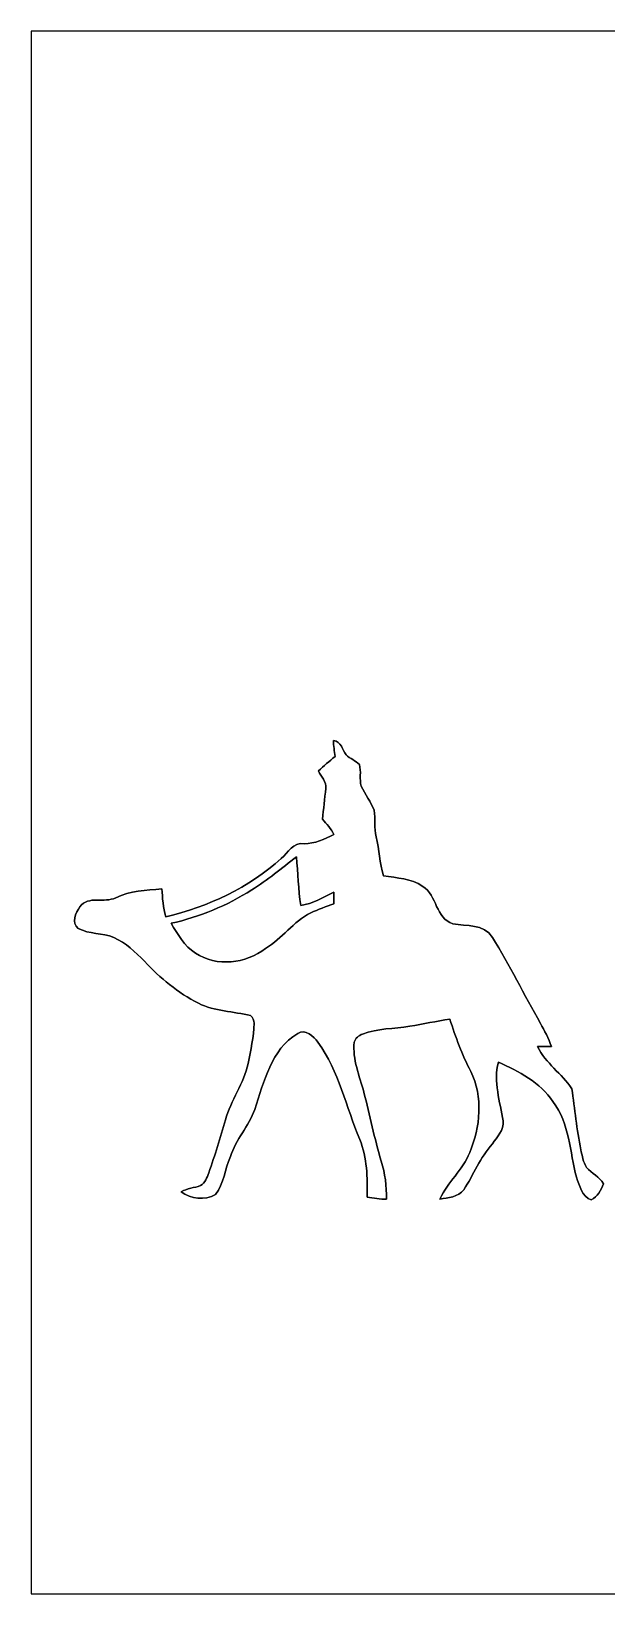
# Model space of a CAD drawing. Header units: centimetres. Extents: x -16.8 to 16.8, y -16.7 to 16.7.
# Drawn here: x -16.77 to -4.49, y -16.67 to 16.67 of the extents above; entities that cross this region are included whole.
import ezdxf

# ---------------------------------------------------------------- set-up
doc = ezdxf.new("R2010")
doc.units = ezdxf.units.CM
doc.header["$MEASUREMENT"] = 0
doc.layers.add('Layer 1', color=7, linetype='Continuous')

msp = doc.modelspace()

# ---------------------------------------------------------------- linework, layer by layer
at = {"layer": 'Layer 1', "color": 7}
for points, knots in [([(-16.77458, 16.66875), (-16.77458, 16.66875), (16.77458, 16.66875), (16.77458, 16.66875), (16.77458, 16.66875), (16.77458, 16.66875), (16.77458, -16.66875), (16.77458, -16.66875), (16.77458, -16.66875), (16.77458, -16.66875), (-16.77458, -16.66875), (-16.77458, -16.66875), (-16.77458, -16.66875), (-16.77458, -16.66875), (-16.77458, 16.66875), (-16.77458, 16.66875), (-16.77458, 16.66875), (-16.77458, 16.66875), (-16.77458, 16.66875), (-16.77458, 16.66875)], [0, 0, 0, 0, 0.16666667, 0.16666667, 0.16666667, 0.16666667, 0.33333333, 0.33333333, 0.33333333, 0.33333333, 0.5, 0.5, 0.5, 0.5, 0.66666667, 0.66666667, 0.66666667, 0.66666667, 1, 1, 1, 1]), ([(-10.32545, 1.53458), (-10.32193, 1.42064), (-10.30499, 1.30739), (-10.28947, 1.19451), (-10.28947, 1.19451), (-10.41153, 1.09502), (-10.53536, 0.99695), (-10.64683, 0.88583), (-10.64683, 0.88583), (-10.59251, 0.76518), (-10.46939, 0.65652), (-10.48985, 0.51329), (-10.48985, 0.51329), (-10.50854, 0.29316), (-10.53853, 0.07444), (-10.5604, -0.1457), (-10.5604, -0.1457), (-10.46833, -0.24518), (-10.37484, -0.34502), (-10.31346, -0.46849), (-10.31346, -0.46849), (-10.51278, -0.57256), (-10.72268, -0.66604), (-10.95269, -0.66675), (-10.95269, -0.66675), (-11.18447, -0.63006), (-11.29418, -0.85302), (-11.43847, -0.97966), (-11.43847, -0.97966), (-12.13062, -1.60267), (-12.99563, -2.01401), (-13.89944, -2.2225), (-13.89944, -2.2225), (-13.96718, -2.03094), (-13.96965, -1.82563), (-13.99011, -1.62595), (-13.99011, -1.62595), (-14.32101, -1.66652), (-14.66885, -1.65982), (-14.97048, -1.82139), (-14.97048, -1.82139), (-15.21213, -1.9364), (-15.55609, -1.76636), (-15.73495, -2.01048), (-15.73495, -2.01048), (-15.82667, -2.1336), (-15.92474, -2.35973), (-15.77375, -2.47227), (-15.77375, -2.47227), (-15.54092, -2.60279), (-15.25411, -2.5594), (-15.01281, -2.66771), (-15.01281, -2.66771), (-14.75669, -2.7813), (-14.55138, -2.97744), (-14.35806, -3.175), (-14.35806, -3.175), (-14.02468, -3.5306), (-13.64368, -3.84986), (-13.20624, -4.06929), (-13.20624, -4.06929), (-12.86016, -4.24427), (-12.46117, -4.24251), (-12.09181, -4.33282), (-12.09181, -4.33282), (-12.04383, -4.37162), (-12.01526, -4.43442), (-12.01702, -4.49651), (-12.01702, -4.49651), (-12.02761, -4.78649), (-12.08828, -5.07224), (-12.14402, -5.35658), (-12.14402, -5.35658), (-12.24033, -5.78273), (-12.50879, -6.1401), (-12.63015, -6.55708), (-12.63015, -6.55708), (-12.73845, -6.93632), (-12.85558, -7.31379), (-12.98363, -7.68703), (-12.98363, -7.68703), (-13.0242, -7.78581), (-13.06336, -7.90222), (-13.16002, -7.96043), (-13.16002, -7.96043), (-13.29725, -8.0077), (-13.44577, -8.02005), (-13.57524, -8.09096), (-13.57524, -8.09096), (-13.37063, -8.25288), (-13.07112, -8.28111), (-12.84217, -8.15058), (-12.84217, -8.15058), (-12.65943, -7.9181), (-12.64708, -7.60483), (-12.52255, -7.34307), (-12.52255, -7.34307), (-12.41002, -6.97759), (-12.13238, -6.69396), (-12.00609, -6.33554), (-12.00609, -6.33554), (-11.80394, -5.75134), (-11.66107, -5.05636), (-11.08851, -4.71487), (-11.08851, -4.71487), (-10.92694, -4.60904), (-10.74843, -4.77626), (-10.65565, -4.90149), (-10.65565, -4.90149), (-10.20833, -5.52027), (-10.05734, -6.28333), (-9.76171, -6.97406), (-9.76171, -6.97406), (-9.61143, -7.36882), (-9.59344, -7.79321), (-9.60614, -8.2102), (-9.60614, -8.2102), (-9.4682, -8.2296), (-9.32956, -8.25147), (-9.18986, -8.25147), (-9.18986, -8.25147), (-9.19551, -7.97631), (-9.21808, -7.69937), (-9.30663, -7.43691), (-9.30663, -7.43691), (-9.45303, -6.9536), (-9.54476, -6.45619), (-9.67599, -5.969), (-9.67599, -5.969), (-9.77053, -5.61763), (-9.92046, -5.27121), (-9.88342, -4.89903), (-9.88342, -4.89903), (-9.85943, -4.81436), (-9.78323, -4.75827), (-9.70562, -4.72616), (-9.70562, -4.72616), (-9.38354, -4.60163), (-9.03393, -4.61645), (-8.69809, -4.56212), (-8.69809, -4.56212), (-8.41269, -4.51203), (-8.12941, -4.45029), (-7.8419, -4.41113), (-7.8419, -4.41113), (-7.71843, -4.79178), (-7.57978, -5.16749), (-7.39458, -5.52344), (-7.39458, -5.52344), (-7.1247, -6.06425), (-7.19173, -6.71442), (-7.4168, -7.25734), (-7.4168, -7.25734), (-7.56638, -7.62741), (-7.89164, -7.8867), (-8.05427, -8.24865), (-8.05427, -8.24865), (-7.87929, -8.2169), (-7.65775, -8.21161), (-7.54592, -8.04862), (-7.54592, -8.04862), (-7.33178, -7.72901), (-7.19384, -7.36), (-6.9342, -7.07072), (-6.9342, -7.07072), (-6.83401, -6.92326), (-6.67561, -6.77439), (-6.70384, -6.58213), (-6.70384, -6.58213), (-6.77016, -6.17044), (-6.91374, -5.74428), (-6.80579, -5.32694), (-6.80579, -5.32694), (-6.37011, -5.52873), (-5.9115, -5.75134), (-5.64198, -6.16938), (-5.64198, -6.16938), (-5.28567, -6.63434), (-5.28144, -7.23724), (-5.13962, -7.78087), (-5.13962, -7.78087), (-5.07118, -7.95091), (-5.02673, -8.20737), (-4.82212, -8.26594), (-4.82212, -8.26594), (-4.68948, -8.20067), (-4.61186, -8.05603), (-4.56424, -7.92233), (-4.56424, -7.92233), (-4.64361, -7.76887), (-4.81824, -7.70149), (-4.92443, -7.57237), (-4.92443, -7.57237), (-4.9971, -7.45949), (-5.01579, -7.3212), (-5.04578, -7.19384), (-5.04578, -7.19384), (-5.13327, -6.76381), (-5.17454, -6.32636), (-5.23628, -5.89245), (-5.23628, -5.89245), (-5.45712, -5.57389), (-5.79155, -5.34811), (-5.97041, -4.99498), (-5.97041, -4.99498), (-5.87199, -4.99216), (-5.77321, -4.99392), (-5.67443, -4.99075), (-5.67443, -4.99075), (-5.7337, -4.81824), (-5.82119, -4.65737), (-5.90973, -4.49862), (-5.90973, -4.49862), (-6.25263, -3.88796), (-6.56555, -3.25896), (-6.93314, -2.66347), (-6.93314, -2.66347), (-7.11694, -2.3689), (-7.48912, -2.42923), (-7.77804, -2.37525), (-7.77804, -2.37525), (-8.15093, -2.25707), (-8.1093, -1.76601), (-8.42045, -1.57656), (-8.42045, -1.57656), (-8.66422, -1.39806), (-8.97255, -1.40617), (-9.25407, -1.34796), (-9.25407, -1.34796), (-9.34861, -1.08056), (-9.34967, -0.79093), (-9.41176, -0.51576), (-9.41176, -0.51576), (-9.45833, -0.33091), (-9.42763, -0.13794), (-9.45833, 0.04798), (-9.45833, 0.04798), (-9.525, 0.23107), (-9.64671, 0.38629), (-9.73243, 0.55951), (-9.73243, 0.55951), (-9.77512, 0.71049), (-9.7282, 0.87489), (-9.77089, 1.02588), (-9.77089, 1.02588), (-9.85132, 1.11196), (-9.97268, 1.14476), (-10.05523, 1.22731), (-10.05523, 1.22731), (-10.13566, 1.34232), (-10.15294, 1.50954), (-10.32545, 1.53458)], [0, 0, 0, 0, 0.015625, 0.015625, 0.015625, 0.015625, 0.03125, 0.03125, 0.03125, 0.03125, 0.046875, 0.046875, 0.046875, 0.046875, 0.0625, 0.0625, 0.0625, 0.0625, 0.078125, 0.078125, 0.078125, 0.078125, 0.09375, 0.09375, 0.09375, 0.09375, 0.109375, 0.109375, 0.109375, 0.109375, 0.125, 0.125, 0.125, 0.125, 0.140625, 0.140625, 0.140625, 0.140625, 0.15625, 0.15625, 0.15625, 0.15625, 0.171875, 0.171875, 0.171875, 0.171875, 0.1875, 0.1875, 0.1875, 0.1875, 0.203125, 0.203125, 0.203125, 0.203125, 0.21875, 0.21875, 0.21875, 0.21875, 0.234375, 0.234375, 0.234375, 0.234375, 0.25, 0.25, 0.25, 0.25, 0.265625, 0.265625, 0.265625, 0.265625, 0.28125, 0.28125, 0.28125, 0.28125, 0.296875, 0.296875, 0.296875, 0.296875, 0.3125, 0.3125, 0.3125, 0.3125, 0.328125, 0.328125, 0.328125, 0.328125, 0.34375, 0.34375, 0.34375, 0.34375, 0.359375, 0.359375, 0.359375, 0.359375, 0.375, 0.375, 0.375, 0.375, 0.390625, 0.390625, 0.390625, 0.390625, 0.40625, 0.40625, 0.40625, 0.40625, 0.421875, 0.421875, 0.421875, 0.421875, 0.4375, 0.4375, 0.4375, 0.4375, 0.453125, 0.453125, 0.453125, 0.453125, 0.46875, 0.46875, 0.46875, 0.46875, 0.484375, 0.484375, 0.484375, 0.484375, 0.5, 0.5, 0.5, 0.5, 0.515625, 0.515625, 0.515625, 0.515625, 0.53125, 0.53125, 0.53125, 0.53125, 0.546875, 0.546875, 0.546875, 0.546875, 0.5625, 0.5625, 0.5625, 0.5625, 0.578125, 0.578125, 0.578125, 0.578125, 0.59375, 0.59375, 0.59375, 0.59375, 0.609375, 0.609375, 0.609375, 0.609375, 0.625, 0.625, 0.625, 0.625, 0.640625, 0.640625, 0.640625, 0.640625, 0.65625, 0.65625, 0.65625, 0.65625, 0.671875, 0.671875, 0.671875, 0.671875, 0.6875, 0.6875, 0.6875, 0.6875, 0.703125, 0.703125, 0.703125, 0.703125, 0.71875, 0.71875, 0.71875, 0.71875, 0.734375, 0.734375, 0.734375, 0.734375, 0.75, 0.75, 0.75, 0.75, 0.765625, 0.765625, 0.765625, 0.765625, 0.78125, 0.78125, 0.78125, 0.78125, 0.796875, 0.796875, 0.796875, 0.796875, 0.8125, 0.8125, 0.8125, 0.8125, 0.828125, 0.828125, 0.828125, 0.828125, 0.84375, 0.84375, 0.84375, 0.84375, 0.859375, 0.859375, 0.859375, 0.859375, 0.875, 0.875, 0.875, 0.875, 0.890625, 0.890625, 0.890625, 0.890625, 0.90625, 0.90625, 0.90625, 0.90625, 0.921875, 0.921875, 0.921875, 0.921875, 0.9375, 0.9375, 0.9375, 0.9375, 0.953125, 0.953125, 0.953125, 0.953125, 0.96875, 0.96875, 0.96875, 0.96875, 1, 1, 1, 1]), ([(-12.07029, -1.65347), (-11.72951, -1.4478), (-11.43106, -1.18428), (-11.11462, -0.94509), (-11.11462, -0.94509), (-11.08075, -1.29117), (-11.07511, -1.64077), (-11.02184, -1.98543), (-11.02184, -1.98543), (-10.76607, -1.94486), (-10.54312, -1.8101), (-10.31452, -1.69827), (-10.31452, -1.69827), (-10.31311, -1.78118), (-10.31452, -1.86443), (-10.31663, -1.94769), (-10.31663, -1.94769), (-10.48279, -2.00801), (-10.6493, -2.06798), (-10.81052, -2.14066), (-10.81052, -2.14066), (-11.18306, -2.32728), (-11.41977, -2.68887), (-11.7729, -2.90301), (-11.7729, -2.90301), (-12.19165, -3.22404), (-12.82206, -3.30165), (-13.26903, -2.99967), (-13.26903, -2.99967), (-13.51209, -2.85574), (-13.63945, -2.59009), (-13.79114, -2.36467), (-13.79114, -2.36467), (-13.18225, -2.23061), (-12.59734, -1.98579), (-12.07029, -1.65347)], [0, 0, 0, 0, 0.1, 0.1, 0.1, 0.1, 0.2, 0.2, 0.2, 0.2, 0.3, 0.3, 0.3, 0.3, 0.4, 0.4, 0.4, 0.4, 0.5, 0.5, 0.5, 0.5, 0.6, 0.6, 0.6, 0.6, 0.7, 0.7, 0.7, 0.7, 0.8, 0.8, 0.8, 0.8, 1, 1, 1, 1])]:
    msp.add_open_spline(points, degree=3, knots=knots, dxfattribs=at)
at = {"layer": 'Layer 1'}
for points, knots in [([(-10.32545, 1.53458), (-10.15294, 1.50954), (-10.13566, 1.34232), (-10.05523, 1.22731), (-10.05523, 1.22731), (-9.97268, 1.14476), (-9.85132, 1.11196), (-9.77089, 1.02588), (-9.77089, 1.02588), (-9.7282, 0.87489), (-9.77512, 0.71049), (-9.73243, 0.55951), (-9.73243, 0.55951), (-9.64671, 0.38629), (-9.525, 0.23107), (-9.45833, 0.04798), (-9.45833, 0.04798), (-9.42763, -0.13794), (-9.45833, -0.33091), (-9.41176, -0.51576), (-9.41176, -0.51576), (-9.34967, -0.79093), (-9.34861, -1.08056), (-9.25407, -1.34796), (-9.25407, -1.34796), (-8.97255, -1.40617), (-8.66422, -1.39806), (-8.42045, -1.57656), (-8.42045, -1.57656), (-8.1093, -1.76601), (-8.15093, -2.25707), (-7.77804, -2.37525), (-7.77804, -2.37525), (-7.48912, -2.42923), (-7.11694, -2.3689), (-6.93314, -2.66347), (-6.93314, -2.66347), (-6.56555, -3.25896), (-6.25263, -3.88796), (-5.90973, -4.49862), (-5.90973, -4.49862), (-5.82119, -4.65737), (-5.7337, -4.81824), (-5.67443, -4.99075), (-5.67443, -4.99075), (-5.77321, -4.99392), (-5.87199, -4.99216), (-5.97041, -4.99498), (-5.97041, -4.99498), (-5.79155, -5.34811), (-5.45712, -5.57389), (-5.23628, -5.89245), (-5.23628, -5.89245), (-5.17454, -6.32636), (-5.13327, -6.76381), (-5.04578, -7.19384), (-5.04578, -7.19384), (-5.01579, -7.3212), (-4.9971, -7.45949), (-4.92443, -7.57237), (-4.92443, -7.57237), (-4.81824, -7.70149), (-4.64361, -7.76887), (-4.56424, -7.92233), (-4.56424, -7.92233), (-4.61186, -8.05603), (-4.68948, -8.20067), (-4.82212, -8.26594), (-4.82212, -8.26594), (-5.02673, -8.20737), (-5.07118, -7.95091), (-5.13962, -7.78087), (-5.13962, -7.78087), (-5.28144, -7.23724), (-5.28567, -6.63434), (-5.64198, -6.16938), (-5.64198, -6.16938), (-5.9115, -5.75134), (-6.37011, -5.52873), (-6.80579, -5.32694), (-6.80579, -5.32694), (-6.91374, -5.74428), (-6.77016, -6.17044), (-6.70384, -6.58213), (-6.70384, -6.58213), (-6.67561, -6.77439), (-6.83401, -6.92326), (-6.9342, -7.07072), (-6.9342, -7.07072), (-7.19384, -7.36), (-7.33178, -7.72901), (-7.54592, -8.04862), (-7.54592, -8.04862), (-7.65775, -8.21161), (-7.87929, -8.2169), (-8.05427, -8.24865), (-8.05427, -8.24865), (-7.89164, -7.8867), (-7.56638, -7.62741), (-7.4168, -7.25734), (-7.4168, -7.25734), (-7.19173, -6.71442), (-7.1247, -6.06425), (-7.39458, -5.52344), (-7.39458, -5.52344), (-7.57978, -5.16749), (-7.71843, -4.79178), (-7.8419, -4.41113), (-7.8419, -4.41113), (-8.12941, -4.45029), (-8.41269, -4.51203), (-8.69809, -4.56212), (-8.69809, -4.56212), (-9.03393, -4.61645), (-9.38354, -4.60163), (-9.70562, -4.72616), (-9.70562, -4.72616), (-9.78323, -4.75827), (-9.85943, -4.81436), (-9.88342, -4.89903), (-9.88342, -4.89903), (-9.92046, -5.27121), (-9.77053, -5.61763), (-9.67599, -5.969), (-9.67599, -5.969), (-9.54476, -6.45619), (-9.45303, -6.9536), (-9.30663, -7.43691), (-9.30663, -7.43691), (-9.21808, -7.69937), (-9.19551, -7.97631), (-9.18986, -8.25147), (-9.18986, -8.25147), (-9.32956, -8.25147), (-9.4682, -8.2296), (-9.60614, -8.2102), (-9.60614, -8.2102), (-9.59344, -7.79321), (-9.61143, -7.36882), (-9.76171, -6.97406), (-9.76171, -6.97406), (-10.05734, -6.28333), (-10.20833, -5.52027), (-10.65565, -4.90149), (-10.65565, -4.90149), (-10.74843, -4.77626), (-10.92694, -4.60904), (-11.08851, -4.71487), (-11.08851, -4.71487), (-11.66107, -5.05636), (-11.80394, -5.75134), (-12.00609, -6.33554), (-12.00609, -6.33554), (-12.13238, -6.69396), (-12.41002, -6.97759), (-12.52255, -7.34307), (-12.52255, -7.34307), (-12.64708, -7.60483), (-12.65943, -7.9181), (-12.84217, -8.15058), (-12.84217, -8.15058), (-13.07112, -8.28111), (-13.37063, -8.25288), (-13.57524, -8.09096), (-13.57524, -8.09096), (-13.44577, -8.02005), (-13.29725, -8.0077), (-13.16002, -7.96043), (-13.16002, -7.96043), (-13.06336, -7.90222), (-13.0242, -7.78581), (-12.98363, -7.68703), (-12.98363, -7.68703), (-12.85558, -7.31379), (-12.73845, -6.93632), (-12.63015, -6.55708), (-12.63015, -6.55708), (-12.50879, -6.1401), (-12.24033, -5.78273), (-12.14402, -5.35658), (-12.14402, -5.35658), (-12.08828, -5.07224), (-12.02761, -4.78649), (-12.01702, -4.49651), (-12.01702, -4.49651), (-12.01526, -4.43442), (-12.04383, -4.37162), (-12.09181, -4.33282), (-12.09181, -4.33282), (-12.46117, -4.24251), (-12.86016, -4.24427), (-13.20624, -4.06929), (-13.20624, -4.06929), (-13.64368, -3.84986), (-14.02468, -3.5306), (-14.35806, -3.175), (-14.35806, -3.175), (-14.55138, -2.97744), (-14.75669, -2.7813), (-15.01281, -2.66771), (-15.01281, -2.66771), (-15.25411, -2.5594), (-15.54092, -2.60279), (-15.77375, -2.47227), (-15.77375, -2.47227), (-15.92474, -2.35973), (-15.82667, -2.1336), (-15.73495, -2.01048), (-15.73495, -2.01048), (-15.55609, -1.76636), (-15.21213, -1.9364), (-14.97048, -1.82139), (-14.97048, -1.82139), (-14.66885, -1.65982), (-14.32101, -1.66652), (-13.99011, -1.62595), (-13.99011, -1.62595), (-13.96965, -1.82563), (-13.96718, -2.03094), (-13.89944, -2.2225), (-13.89944, -2.2225), (-12.99563, -2.01401), (-12.13062, -1.60267), (-11.43847, -0.97966), (-11.43847, -0.97966), (-11.29418, -0.85302), (-11.18447, -0.63006), (-10.95269, -0.66675), (-10.95269, -0.66675), (-10.72268, -0.66604), (-10.51278, -0.57256), (-10.31346, -0.46849), (-10.31346, -0.46849), (-10.37484, -0.34502), (-10.46833, -0.24518), (-10.5604, -0.1457), (-10.5604, -0.1457), (-10.53853, 0.07444), (-10.50854, 0.29316), (-10.48985, 0.51329), (-10.48985, 0.51329), (-10.46939, 0.65652), (-10.59251, 0.76518), (-10.64683, 0.88583), (-10.64683, 0.88583), (-10.53536, 0.99695), (-10.41153, 1.09502), (-10.28947, 1.19451), (-10.28947, 1.19451), (-10.30499, 1.30739), (-10.32193, 1.42064), (-10.32545, 1.53458), (-10.32545, 1.53458), (-10.32545, 1.53458), (-10.32545, 1.53458), (-10.32545, 1.53458)], [0, 0, 0, 0, 0.01538462, 0.01538462, 0.01538462, 0.01538462, 0.03076923, 0.03076923, 0.03076923, 0.03076923, 0.04615385, 0.04615385, 0.04615385, 0.04615385, 0.06153846, 0.06153846, 0.06153846, 0.06153846, 0.07692308, 0.07692308, 0.07692308, 0.07692308, 0.09230769, 0.09230769, 0.09230769, 0.09230769, 0.10769231, 0.10769231, 0.10769231, 0.10769231, 0.12307692, 0.12307692, 0.12307692, 0.12307692, 0.13846154, 0.13846154, 0.13846154, 0.13846154, 0.15384615, 0.15384615, 0.15384615, 0.15384615, 0.16923077, 0.16923077, 0.16923077, 0.16923077, 0.18461538, 0.18461538, 0.18461538, 0.18461538, 0.2, 0.2, 0.2, 0.2, 0.21538462, 0.21538462, 0.21538462, 0.21538462, 0.23076923, 0.23076923, 0.23076923, 0.23076923, 0.24615385, 0.24615385, 0.24615385, 0.24615385, 0.26153846, 0.26153846, 0.26153846, 0.26153846, 0.27692308, 0.27692308, 0.27692308, 0.27692308, 0.29230769, 0.29230769, 0.29230769, 0.29230769, 0.30769231, 0.30769231, 0.30769231, 0.30769231, 0.32307692, 0.32307692, 0.32307692, 0.32307692, 0.33846154, 0.33846154, 0.33846154, 0.33846154, 0.35384615, 0.35384615, 0.35384615, 0.35384615, 0.36923077, 0.36923077, 0.36923077, 0.36923077, 0.38461538, 0.38461538, 0.38461538, 0.38461538, 0.4, 0.4, 0.4, 0.4, 0.41538462, 0.41538462, 0.41538462, 0.41538462, 0.43076923, 0.43076923, 0.43076923, 0.43076923, 0.44615385, 0.44615385, 0.44615385, 0.44615385, 0.46153846, 0.46153846, 0.46153846, 0.46153846, 0.47692308, 0.47692308, 0.47692308, 0.47692308, 0.49230769, 0.49230769, 0.49230769, 0.49230769, 0.50769231, 0.50769231, 0.50769231, 0.50769231, 0.52307692, 0.52307692, 0.52307692, 0.52307692, 0.53846154, 0.53846154, 0.53846154, 0.53846154, 0.55384615, 0.55384615, 0.55384615, 0.55384615, 0.56923077, 0.56923077, 0.56923077, 0.56923077, 0.58461538, 0.58461538, 0.58461538, 0.58461538, 0.6, 0.6, 0.6, 0.6, 0.61538462, 0.61538462, 0.61538462, 0.61538462, 0.63076923, 0.63076923, 0.63076923, 0.63076923, 0.64615385, 0.64615385, 0.64615385, 0.64615385, 0.66153846, 0.66153846, 0.66153846, 0.66153846, 0.67692308, 0.67692308, 0.67692308, 0.67692308, 0.69230769, 0.69230769, 0.69230769, 0.69230769, 0.70769231, 0.70769231, 0.70769231, 0.70769231, 0.72307692, 0.72307692, 0.72307692, 0.72307692, 0.73846154, 0.73846154, 0.73846154, 0.73846154, 0.75384615, 0.75384615, 0.75384615, 0.75384615, 0.76923077, 0.76923077, 0.76923077, 0.76923077, 0.78461538, 0.78461538, 0.78461538, 0.78461538, 0.8, 0.8, 0.8, 0.8, 0.81538462, 0.81538462, 0.81538462, 0.81538462, 0.83076923, 0.83076923, 0.83076923, 0.83076923, 0.84615385, 0.84615385, 0.84615385, 0.84615385, 0.86153846, 0.86153846, 0.86153846, 0.86153846, 0.87692308, 0.87692308, 0.87692308, 0.87692308, 0.89230769, 0.89230769, 0.89230769, 0.89230769, 0.90769231, 0.90769231, 0.90769231, 0.90769231, 0.92307692, 0.92307692, 0.92307692, 0.92307692, 0.93846154, 0.93846154, 0.93846154, 0.93846154, 0.95384615, 0.95384615, 0.95384615, 0.95384615, 0.96923077, 0.96923077, 0.96923077, 0.96923077, 1, 1, 1, 1]), ([(-12.07029, -1.65347), (-12.59734, -1.98579), (-13.18225, -2.23061), (-13.79114, -2.36467), (-13.79114, -2.36467), (-13.63945, -2.59009), (-13.51209, -2.85574), (-13.26903, -2.99967), (-13.26903, -2.99967), (-12.82206, -3.30165), (-12.19165, -3.22404), (-11.7729, -2.90301), (-11.7729, -2.90301), (-11.41977, -2.68887), (-11.18306, -2.32728), (-10.81052, -2.14066), (-10.81052, -2.14066), (-10.6493, -2.06798), (-10.48279, -2.00801), (-10.31663, -1.94769), (-10.31663, -1.94769), (-10.31452, -1.86443), (-10.31311, -1.78118), (-10.31452, -1.69827), (-10.31452, -1.69827), (-10.54312, -1.8101), (-10.76607, -1.94486), (-11.02184, -1.98543), (-11.02184, -1.98543), (-11.07511, -1.64077), (-11.08075, -1.29117), (-11.11462, -0.94509), (-11.11462, -0.94509), (-11.43106, -1.18428), (-11.72951, -1.4478), (-12.07029, -1.65347)], [0, 0, 0, 0, 0.1, 0.1, 0.1, 0.1, 0.2, 0.2, 0.2, 0.2, 0.3, 0.3, 0.3, 0.3, 0.4, 0.4, 0.4, 0.4, 0.5, 0.5, 0.5, 0.5, 0.6, 0.6, 0.6, 0.6, 0.7, 0.7, 0.7, 0.7, 0.8, 0.8, 0.8, 0.8, 1, 1, 1, 1])]:
    msp.add_open_spline(points, degree=3, knots=knots, dxfattribs=at)

doc.saveas('drawing.dxf')
